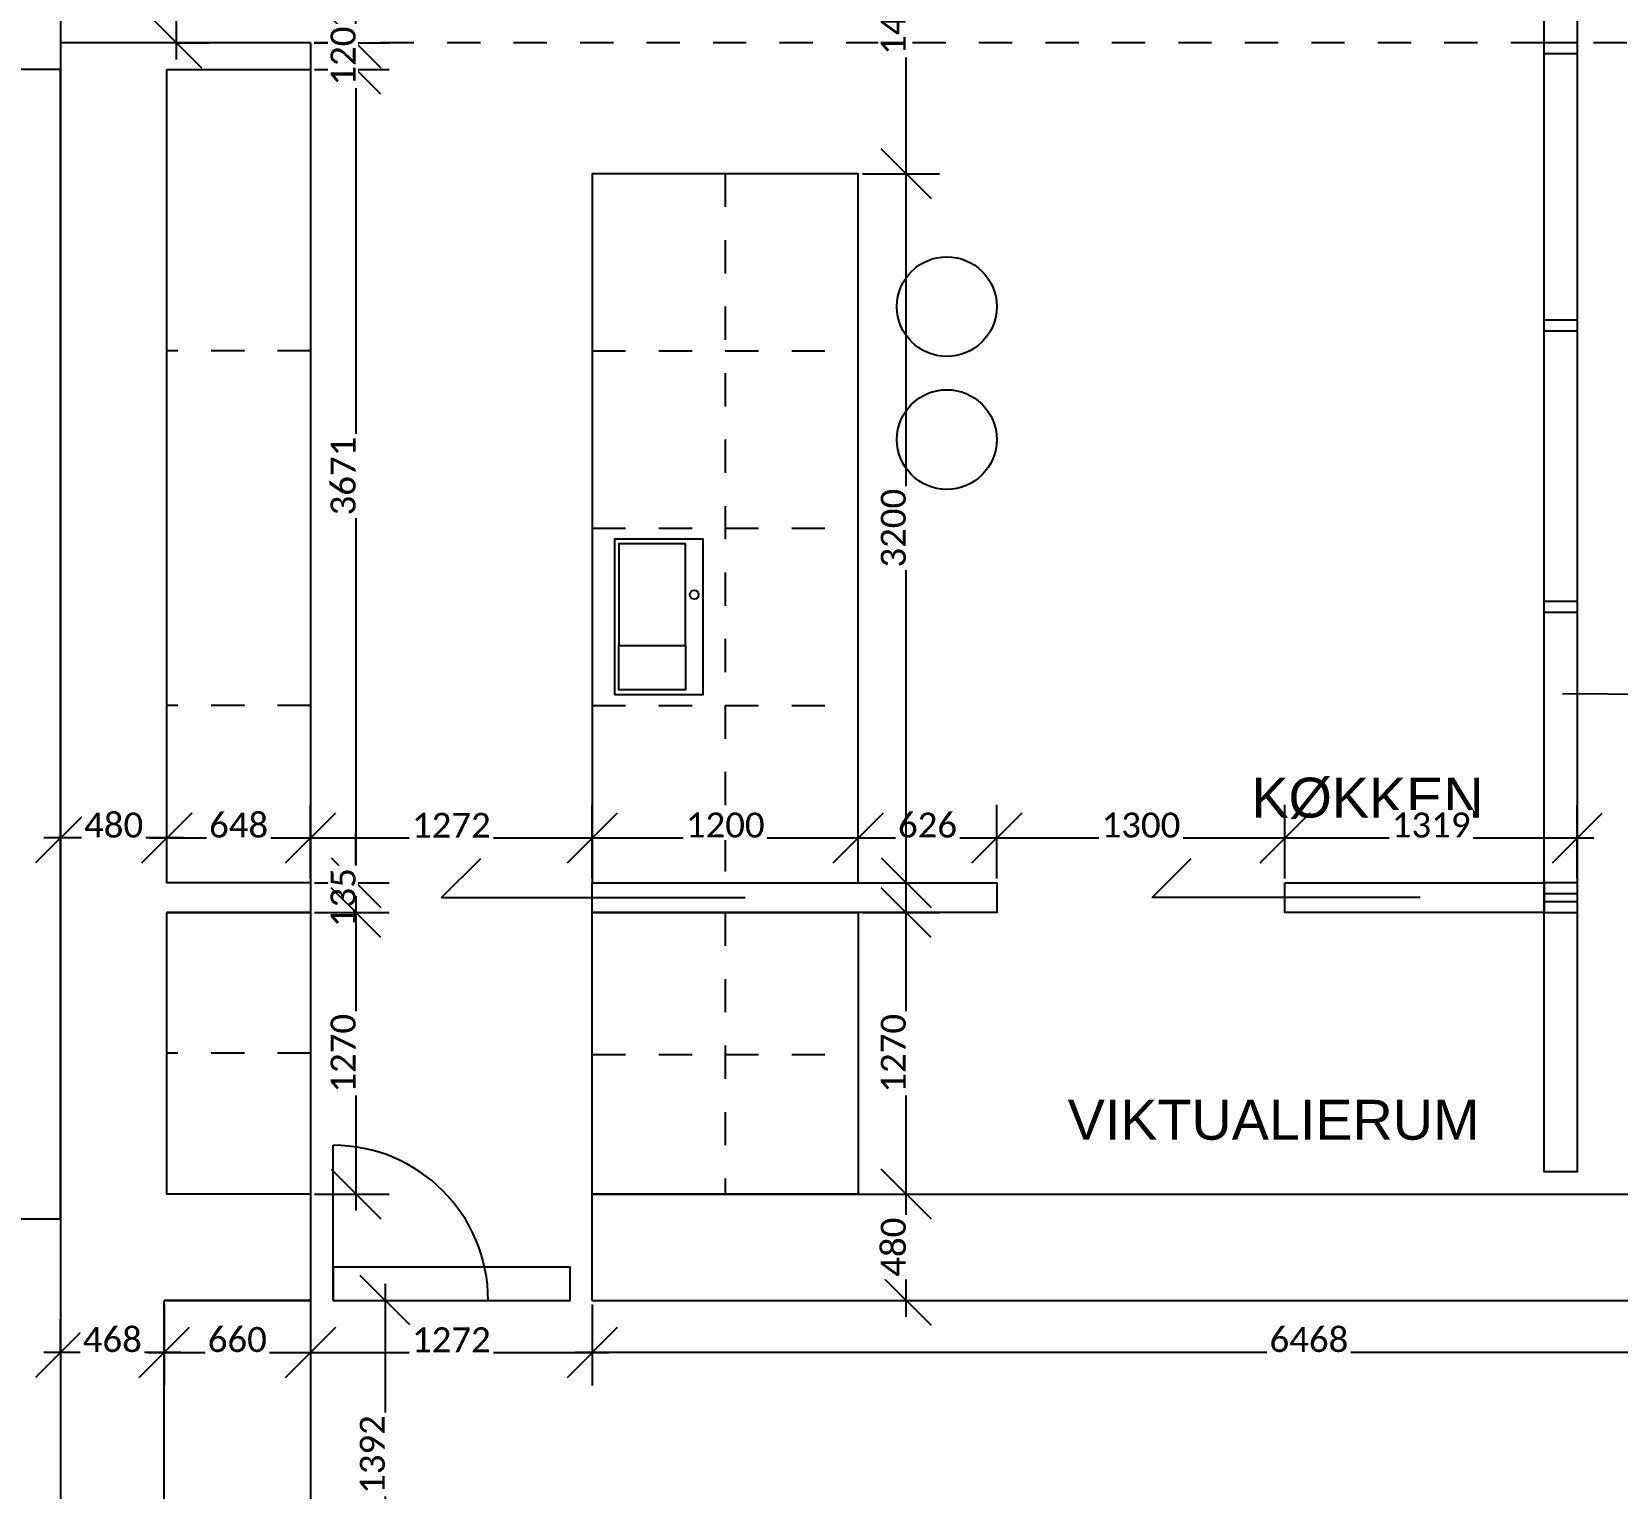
# Model space of a CAD drawing. Header units: millimetres. Extents: x -125028 to 402293, y -1165516 to -1085363.
# Drawn here: x 143649 to 150804, y -1138492 to -1131918 of the extents above; entities that cross this region are included whole.
import ezdxf

# ---------------------------------------------------------------- set-up
doc = ezdxf.new("R2010")
doc.units = ezdxf.units.MM
doc.header["$LTSCALE"] = 100
doc.linetypes.add('Dash 1_5', pattern=[3, 1.5, -1.5])
doc.layers.add('A99--M-', color=9, linetype='Continuous', lineweight=9)
for name, color, linetype in [('Belægning', 22, 'Continuous'), ('Døre', 1, 'Continuous'), ('Inventar', 8, 'Continuous'), ('Tekst rum', 161, 'Continuous'), ('Vinduesglas', 220, 'Continuous'), ('Vægge meget let', 8, 'Continuous'), ('Vægge tung', 4, 'Continuous')]:
    doc.layers.add(name, color=color, linetype=linetype)
doc.styles.add('Calibri_1', font='calibri.ttf', dxfattribs={"height": 112.5})
doc.dimstyles.new('Diagonal_-_1_5_mm_Calibri', dxfattribs={"dimscale": 304.8, "dimtxt": 132.451698, "dimasz": 0.738189, "dimexe": 0.492126, "dimexo": 0.0625, "dimgap": 0, "dimtad": 1, "dimdec": 0, "dimzin": 0, "dimdsep": 46, "dimtxsty": 'Calibri_1', "dimblk1": 'OBLIQUE', "dimblk2": 'OBLIQUE', "dimsah": 1, "dimcen": 0.09, "dimdle": 0.246063, "dimazin": 0, "dimtfac": 1, "dimtdec": 4, "dimtix": 1, "dimtmove": 2, "dimatfit": 3, "dimfxl": 0.492126, "dimfxlon": 1, "dimtvp": 1, "dimtfill": 1, "dimtolj": 1, "dimtzin": 0, "dimarcsym": 2})

# ---------------------------------------------------------------- blocks, each defined once
blk = doc.blocks.new('_Oblique')
at = {"color": 0, "linetype": 'ByBlock', "lineweight": -2}
blk.add_line((-0.5, -0.5), (0.5, 0.5), dxfattribs=at)
blk = doc.blocks.new('*D2779')
at = {"layer": 'A99--M-', "color": 0, "lineweight": -2, "transparency": 16777216}
for p, q in [((144302.6, -1130681), (144302.6, -1131288.8)), ((144302.6, -1130756), (144452.6, -1130756)), ((144302.6, -1132043), (144302.6, -1131623.2)), ((144302.6, -1131968), (144452.6, -1131968))]:
    blk.add_line(p, q, dxfattribs=at)
at = {"layer": 'Defpoints', "color": 0, "transparency": 16777216}
for p in [(144302.6, -1130756), (144302.6, -1131968), (144302.6, -1131968)]:
    blk.add_point(p, dxfattribs=at)
at = {"layer": 'A99--M-', "color": 0, "lineweight": -2, "transparency": 16777216, "xscale": 224.9999999999999, "yscale": 224.9999999999999, "zscale": 224.9999999999999}
for p, rotation in [((144302.6, -1130756), 90), ((144302.6, -1131968), 270)]:
    blk.add_blockref('_Oblique', p, dxfattribs=dict(at, rotation=rotation))
at = {"layer": 'A99--M-', "color": 0, "transparency": 16777216, "insert": (144302.6, -1131456), "char_height": 112.5, "attachment_point": 5, "rotation": 90, "style": 'Calibri_1', "bg_fill": 3, "box_fill_scale": 1.1, "bg_fill_color": 256, "bg_fill_true_color": 13158600, "bg_fill_transparency": 0}
blk.add_mtext('\\A1;1212', dxfattribs=at)
blk = doc.blocks.new('*D2817')
at = {"layer": 'A99--M-', "color": 0, "lineweight": -2, "transparency": 16777216}
for p, q in [((145112.1, -1132013), (145112.1, -1135833.8)), ((144925.7, -1132088), (145262.1, -1132088)), ((144925.7, -1135758.8), (145262.1, -1135758.8))]:
    blk.add_line(p, q, dxfattribs=at)
at = {"layer": 'Defpoints', "color": 0, "transparency": 16777216}
for p in [(144906.6, -1132088), (144906.6, -1135758.8), (145112.1, -1135758.8)]:
    blk.add_point(p, dxfattribs=at)
at = {"layer": 'A99--M-', "color": 0, "lineweight": -2, "transparency": 16777216, "xscale": 224.9999999999999, "yscale": 224.9999999999999, "zscale": 224.9999999999999}
for p, rotation in [((145112.1, -1132088), 90), ((145112.1, -1135758.8), 270)]:
    blk.add_blockref('_Oblique', p, dxfattribs=dict(at, rotation=rotation))
at = {"layer": 'A99--M-', "color": 0, "transparency": 16777216, "insert": (145054.5, -1133923.4), "char_height": 112.5, "attachment_point": 5, "rotation": 90, "style": 'Calibri_1', "bg_fill": 3, "box_fill_scale": 1.1, "bg_fill_color": 256, "bg_fill_true_color": 13158600, "bg_fill_transparency": 0}
blk.add_mtext('\\A1;3671', dxfattribs=at)
blk = doc.blocks.new('*D2818')
at = {"layer": 'A99--M-', "color": 0, "lineweight": -2, "transparency": 16777216}
for p, q in [((144258.6, -1135739.7), (144258.6, -1135406.7)), ((144906.6, -1135739.7), (144906.6, -1135406.7)), ((144183.6, -1135556.7), (144981.6, -1135556.7))]:
    blk.add_line(p, q, dxfattribs=at)
at = {"layer": 'Defpoints', "color": 0, "transparency": 16777216}
for p in [(144906.6, -1135556.7), (144258.6, -1135758.7), (144906.6, -1135758.7)]:
    blk.add_point(p, dxfattribs=at)
at = {"layer": 'A99--M-', "color": 0, "lineweight": -2, "transparency": 16777216, "xscale": 224.9999999999999, "yscale": 224.9999999999999, "zscale": 224.9999999999999, "rotation": 180}
blk.add_blockref('_Oblique', (144258.6, -1135556.7), dxfattribs=at)
at = {"layer": 'A99--M-', "color": 0, "lineweight": -2, "transparency": 16777216, "xscale": 224.9999999999999, "yscale": 224.9999999999999, "zscale": 224.9999999999999}
blk.add_blockref('_Oblique', (144906.6, -1135556.7), dxfattribs=at)
at = {"layer": 'A99--M-', "color": 0, "transparency": 16777216, "insert": (144582.6, -1135499.1), "char_height": 112.5, "attachment_point": 5, "style": 'Calibri_1', "bg_fill": 3, "box_fill_scale": 1.1, "bg_fill_color": 256, "bg_fill_true_color": 13158600, "bg_fill_transparency": 0}
blk.add_mtext('\\A1;648', dxfattribs=at)
blk = doc.blocks.new('*D2788')
at = {"layer": 'A99--M-', "color": 0, "lineweight": -2, "transparency": 16777216}
for p, q in [((144906.6, -1135739.7), (144906.6, -1135406.7)), ((146178.6, -1135739.7), (146178.6, -1135406.7)), ((144831.6, -1135556.7), (146253.6, -1135556.7))]:
    blk.add_line(p, q, dxfattribs=at)
at = {"layer": 'Defpoints', "color": 0, "transparency": 16777216}
for p in [(146178.6, -1135556.7), (144906.6, -1135758.7), (146178.6, -1135758.7)]:
    blk.add_point(p, dxfattribs=at)
at = {"layer": 'A99--M-', "color": 0, "lineweight": -2, "transparency": 16777216, "xscale": 224.9999999999999, "yscale": 224.9999999999999, "zscale": 224.9999999999999, "rotation": 180}
blk.add_blockref('_Oblique', (144906.6, -1135556.7), dxfattribs=at)
at = {"layer": 'A99--M-', "color": 0, "lineweight": -2, "transparency": 16777216, "xscale": 224.9999999999999, "yscale": 224.9999999999999, "zscale": 224.9999999999999}
blk.add_blockref('_Oblique', (146178.6, -1135556.7), dxfattribs=at)
at = {"layer": 'A99--M-', "color": 0, "transparency": 16777216, "insert": (145542.6, -1135499.7), "char_height": 112.5, "attachment_point": 5, "style": 'Calibri_1', "bg_fill": 3, "box_fill_scale": 1.1, "bg_fill_color": 256, "bg_fill_true_color": 13158600, "bg_fill_transparency": 0}
blk.add_mtext('\\A1;1272', dxfattribs=at)
blk = doc.blocks.new('*D2789')
at = {"layer": 'A99--M-', "color": 0, "lineweight": -2, "transparency": 16777216}
for p, q in [((146178.6, -1135739.7), (146178.6, -1135406.7)), ((147378.6, -1135739.7), (147378.6, -1135406.7)), ((146103.6, -1135556.7), (147453.6, -1135556.7))]:
    blk.add_line(p, q, dxfattribs=at)
at = {"layer": 'Defpoints', "color": 0, "transparency": 16777216}
for p in [(147378.6, -1135556.7), (146178.6, -1135758.7), (147378.6, -1135758.7)]:
    blk.add_point(p, dxfattribs=at)
at = {"layer": 'A99--M-', "color": 0, "lineweight": -2, "transparency": 16777216, "xscale": 224.9999999999999, "yscale": 224.9999999999999, "zscale": 224.9999999999999, "rotation": 180}
blk.add_blockref('_Oblique', (146178.6, -1135556.7), dxfattribs=at)
at = {"layer": 'A99--M-', "color": 0, "lineweight": -2, "transparency": 16777216, "xscale": 224.9999999999999, "yscale": 224.9999999999999, "zscale": 224.9999999999999}
blk.add_blockref('_Oblique', (147378.6, -1135556.7), dxfattribs=at)
at = {"layer": 'A99--M-', "color": 0, "transparency": 16777216, "insert": (146778.6, -1135499.1), "char_height": 112.5, "attachment_point": 5, "style": 'Calibri_1', "bg_fill": 3, "box_fill_scale": 1.1, "bg_fill_color": 256, "bg_fill_true_color": 13158600, "bg_fill_transparency": 0}
blk.add_mtext('\\A1;1200', dxfattribs=at)
blk = doc.blocks.new('*D2790')
at = {"layer": 'A99--M-', "color": 0, "lineweight": -2, "transparency": 16777216}
for p, q in [((147378.6, -1135739.7), (147378.6, -1135406.7)), ((148004.6, -1135739.7), (148004.6, -1135406.7)), ((147303.6, -1135556.7), (148079.6, -1135556.7))]:
    blk.add_line(p, q, dxfattribs=at)
at = {"layer": 'Defpoints', "color": 0, "transparency": 16777216}
for p in [(148004.6, -1135556.7), (147378.6, -1135758.7), (148004.6, -1135758.7)]:
    blk.add_point(p, dxfattribs=at)
at = {"layer": 'A99--M-', "color": 0, "lineweight": -2, "transparency": 16777216, "xscale": 224.9999999999999, "yscale": 224.9999999999999, "zscale": 224.9999999999999, "rotation": 180}
blk.add_blockref('_Oblique', (147378.6, -1135556.7), dxfattribs=at)
at = {"layer": 'A99--M-', "color": 0, "lineweight": -2, "transparency": 16777216, "xscale": 224.9999999999999, "yscale": 224.9999999999999, "zscale": 224.9999999999999}
blk.add_blockref('_Oblique', (148004.6, -1135556.7), dxfattribs=at)
at = {"layer": 'A99--M-', "color": 0, "transparency": 16777216, "insert": (147691.6, -1135499.1), "char_height": 112.5, "attachment_point": 5, "style": 'Calibri_1', "bg_fill": 3, "box_fill_scale": 1.1, "bg_fill_color": 256, "bg_fill_true_color": 13158600, "bg_fill_transparency": 0}
blk.add_mtext('\\A1;626', dxfattribs=at)
blk = doc.blocks.new('*D2791')
at = {"layer": 'A99--M-', "color": 0, "lineweight": -2, "transparency": 16777216}
for p, q in [((148004.6, -1135739.7), (148004.6, -1135406.7)), ((149304.6, -1135739.7), (149304.6, -1135406.7)), ((147929.6, -1135556.7), (149379.6, -1135556.7))]:
    blk.add_line(p, q, dxfattribs=at)
at = {"layer": 'Defpoints', "color": 0, "transparency": 16777216}
for p in [(149304.6, -1135556.7), (148004.6, -1135758.7), (149304.6, -1135758.7)]:
    blk.add_point(p, dxfattribs=at)
at = {"layer": 'A99--M-', "color": 0, "lineweight": -2, "transparency": 16777216, "xscale": 224.9999999999999, "yscale": 224.9999999999999, "zscale": 224.9999999999999, "rotation": 180}
blk.add_blockref('_Oblique', (148004.6, -1135556.7), dxfattribs=at)
at = {"layer": 'A99--M-', "color": 0, "lineweight": -2, "transparency": 16777216, "xscale": 224.9999999999999, "yscale": 224.9999999999999, "zscale": 224.9999999999999}
blk.add_blockref('_Oblique', (149304.6, -1135556.7), dxfattribs=at)
at = {"layer": 'A99--M-', "color": 0, "transparency": 16777216, "insert": (148654.6, -1135499.1), "char_height": 112.5, "attachment_point": 5, "style": 'Calibri_1', "bg_fill": 3, "box_fill_scale": 1.1, "bg_fill_color": 256, "bg_fill_true_color": 13158600, "bg_fill_transparency": 0}
blk.add_mtext('\\A1;1300', dxfattribs=at)
blk = doc.blocks.new('*D2792')
at = {"layer": 'A99--M-', "color": 0, "lineweight": -2, "transparency": 16777216}
for p, q in [((149304.6, -1135739.7), (149304.6, -1135406.7)), ((150623.6, -1135739.7), (150623.6, -1135406.7)), ((149229.6, -1135556.7), (150698.6, -1135556.7))]:
    blk.add_line(p, q, dxfattribs=at)
at = {"layer": 'Defpoints', "color": 0, "transparency": 16777216}
for p in [(150623.6, -1135556.7), (149304.6, -1135758.7), (150623.6, -1135758.7)]:
    blk.add_point(p, dxfattribs=at)
at = {"layer": 'A99--M-', "color": 0, "lineweight": -2, "transparency": 16777216, "xscale": 224.9999999999999, "yscale": 224.9999999999999, "zscale": 224.9999999999999, "rotation": 180}
blk.add_blockref('_Oblique', (149304.6, -1135556.7), dxfattribs=at)
at = {"layer": 'A99--M-', "color": 0, "lineweight": -2, "transparency": 16777216, "xscale": 224.9999999999999, "yscale": 224.9999999999999, "zscale": 224.9999999999999}
blk.add_blockref('_Oblique', (150623.6, -1135556.7), dxfattribs=at)
at = {"layer": 'A99--M-', "color": 0, "transparency": 16777216, "insert": (149964.1, -1135499.1), "char_height": 112.5, "attachment_point": 5, "style": 'Calibri_1', "bg_fill": 3, "box_fill_scale": 1.1, "bg_fill_color": 256, "bg_fill_true_color": 13158600, "bg_fill_transparency": 0}
blk.add_mtext('\\A1;1319', dxfattribs=at)
blk = doc.blocks.new('*D2793')
at = {"layer": 'A99--M-', "color": 0, "lineweight": -2, "transparency": 16777216}
for p, q in [((145112.1, -1131968), (145112.1, -1131743)), ((144925.7, -1131968), (145262.1, -1131968)), ((145112.1, -1131968), (145112.1, -1132088)), ((144925.7, -1132088), (145262.1, -1132088)), ((145112.1, -1132088), (145112.1, -1132313))]:
    blk.add_line(p, q, dxfattribs=at)
at = {"layer": 'Defpoints', "color": 0, "transparency": 16777216}
for p in [(144906.6, -1131968), (144906.6, -1132088)]:
    blk.add_point(p, dxfattribs=at)
at = {"layer": 'A99--M-', "color": 0, "lineweight": -2, "transparency": 16777216, "xscale": 224.9999999999999, "yscale": 224.9999999999999, "zscale": 224.9999999999999}
for p, rotation in [((145112.1, -1131968), 270), ((145112.1, -1132088), 90)]:
    blk.add_blockref('_Oblique', p, dxfattribs=dict(at, rotation=rotation))
at = {"layer": 'A99--M-', "color": 0, "transparency": 16777216, "insert": (145054.5, -1132028), "char_height": 112.5, "attachment_point": 5, "rotation": 90, "style": 'Calibri_1', "bg_fill": 3, "box_fill_scale": 1.1, "bg_fill_color": 256, "bg_fill_true_color": 13158600, "bg_fill_transparency": 0}
blk.add_mtext('\\A1;120', dxfattribs=at)
at = {"layer": 'Defpoints', "color": 0, "transparency": 16777216}
blk.add_point((145112.1, -1132088), dxfattribs=at)
blk = doc.blocks.new('*D2794')
at = {"layer": 'A99--M-', "color": 0, "lineweight": -2, "transparency": 16777216}
for p, q in [((145112.1, -1135758.8), (145112.1, -1135533.8)), ((144925.7, -1135758.8), (145262.1, -1135758.8)), ((145112.1, -1135758.8), (145112.1, -1135893.8)), ((144925.7, -1135893.8), (145262.1, -1135893.8)), ((145112.1, -1135893.8), (145112.1, -1136118.8))]:
    blk.add_line(p, q, dxfattribs=at)
at = {"layer": 'Defpoints', "color": 0, "transparency": 16777216}
for p in [(144906.6, -1135758.8), (144906.6, -1135893.8)]:
    blk.add_point(p, dxfattribs=at)
at = {"layer": 'A99--M-', "color": 0, "lineweight": -2, "transparency": 16777216, "xscale": 224.9999999999999, "yscale": 224.9999999999999, "zscale": 224.9999999999999}
for p, rotation in [((145112.1, -1135758.8), 270), ((145112.1, -1135893.8), 90)]:
    blk.add_blockref('_Oblique', p, dxfattribs=dict(at, rotation=rotation))
at = {"layer": 'A99--M-', "color": 0, "transparency": 16777216, "insert": (145054.5, -1135826.2), "char_height": 112.5, "attachment_point": 5, "rotation": 90, "style": 'Calibri_1', "bg_fill": 3, "box_fill_scale": 1.1, "bg_fill_color": 256, "bg_fill_true_color": 13158600, "bg_fill_transparency": 0}
blk.add_mtext('\\A1;135', dxfattribs=at)
at = {"layer": 'Defpoints', "color": 0, "transparency": 16777216}
blk.add_point((145112.1, -1135893.8), dxfattribs=at)
blk = doc.blocks.new('*D2795')
at = {"layer": 'A99--M-', "color": 0, "lineweight": -2, "transparency": 16777216}
for p, q in [((145112.1, -1135818.8), (145112.1, -1137238.8)), ((144925.7, -1135893.8), (145262.1, -1135893.8)), ((144925.7, -1137163.8), (145262.1, -1137163.8))]:
    blk.add_line(p, q, dxfattribs=at)
at = {"layer": 'Defpoints', "color": 0, "transparency": 16777216}
for p in [(144906.6, -1135893.8), (144906.6, -1137163.8), (145112.1, -1137163.8)]:
    blk.add_point(p, dxfattribs=at)
at = {"layer": 'A99--M-', "color": 0, "lineweight": -2, "transparency": 16777216, "xscale": 224.9999999999999, "yscale": 224.9999999999999, "zscale": 224.9999999999999}
for p, rotation in [((145112.1, -1135893.8), 90), ((145112.1, -1137163.8), 270)]:
    blk.add_blockref('_Oblique', p, dxfattribs=dict(at, rotation=rotation))
at = {"layer": 'A99--M-', "color": 0, "transparency": 16777216, "insert": (145054.5, -1136528.8), "char_height": 112.5, "attachment_point": 5, "rotation": 90, "style": 'Calibri_1', "bg_fill": 3, "box_fill_scale": 1.1, "bg_fill_color": 256, "bg_fill_true_color": 13158600, "bg_fill_transparency": 0}
blk.add_mtext('\\A1;1270', dxfattribs=at)
blk = doc.blocks.new('*D2819')
at = {"layer": 'A99--M-', "color": 0, "lineweight": -2, "transparency": 16777216}
for p, q in [((147595.1, -1137238.8), (147595.1, -1135818.8)), ((147397.7, -1135893.8), (147745.1, -1135893.8)), ((147397.7, -1137163.8), (147745.1, -1137163.8))]:
    blk.add_line(p, q, dxfattribs=at)
at = {"layer": 'Defpoints', "color": 0, "transparency": 16777216}
for p in [(147378.6, -1135893.8), (147595.1, -1135893.8), (147378.6, -1137163.8)]:
    blk.add_point(p, dxfattribs=at)
at = {"layer": 'A99--M-', "color": 0, "lineweight": -2, "transparency": 16777216, "xscale": 224.9999999999999, "yscale": 224.9999999999999, "zscale": 224.9999999999999}
for p, rotation in [((147595.1, -1135893.8), 90), ((147595.1, -1137163.8), 270)]:
    blk.add_blockref('_Oblique', p, dxfattribs=dict(at, rotation=rotation))
at = {"layer": 'A99--M-', "color": 0, "transparency": 16777216, "insert": (147537.5, -1136528.8), "char_height": 112.5, "attachment_point": 5, "rotation": 90, "style": 'Calibri_1', "bg_fill": 3, "box_fill_scale": 1.1, "bg_fill_color": 256, "bg_fill_true_color": 13158600, "bg_fill_transparency": 0}
blk.add_mtext('\\A1;1270', dxfattribs=at)
blk = doc.blocks.new('*D2796')
at = {"layer": 'A99--M-', "color": 0, "lineweight": -2, "transparency": 16777216}
for p, q in [((147595.1, -1135833.8), (147595.1, -1132483.8)), ((147397.7, -1132558.8), (147745.1, -1132558.8)), ((147397.7, -1135758.8), (147745.1, -1135758.8))]:
    blk.add_line(p, q, dxfattribs=at)
at = {"layer": 'Defpoints', "color": 0, "transparency": 16777216}
for p in [(147378.6, -1132558.8), (147595.1, -1132558.8), (147378.6, -1135758.8)]:
    blk.add_point(p, dxfattribs=at)
at = {"layer": 'A99--M-', "color": 0, "lineweight": -2, "transparency": 16777216, "xscale": 224.9999999999999, "yscale": 224.9999999999999, "zscale": 224.9999999999999}
for p, rotation in [((147595.1, -1132558.8), 90), ((147595.1, -1135758.8), 270)]:
    blk.add_blockref('_Oblique', p, dxfattribs=dict(at, rotation=rotation))
at = {"layer": 'A99--M-', "color": 0, "transparency": 16777216, "insert": (147537.5, -1134158.8), "char_height": 112.5, "attachment_point": 5, "rotation": 90, "style": 'Calibri_1', "bg_fill": 3, "box_fill_scale": 1.1, "bg_fill_color": 256, "bg_fill_true_color": 13158600, "bg_fill_transparency": 0}
blk.add_mtext('\\A1;3200', dxfattribs=at)
blk = doc.blocks.new('*D2797')
at = {"layer": 'A99--M-', "color": 0, "lineweight": -2, "transparency": 16777216}
for p, q in [((147595.1, -1132633.8), (147595.1, -1131056)), ((147407.7, -1131131), (147745.1, -1131131)), ((147397.7, -1132558.8), (147745.1, -1132558.8))]:
    blk.add_line(p, q, dxfattribs=at)
at = {"layer": 'Defpoints', "color": 0, "transparency": 16777216}
for p in [(147388.6, -1131131), (147595.1, -1131131), (147378.6, -1132558.8)]:
    blk.add_point(p, dxfattribs=at)
at = {"layer": 'A99--M-', "color": 0, "lineweight": -2, "transparency": 16777216, "xscale": 224.9999999999999, "yscale": 224.9999999999999, "zscale": 224.9999999999999}
for p, rotation in [((147595.1, -1131131), 90), ((147595.1, -1132558.8), 270)]:
    blk.add_blockref('_Oblique', p, dxfattribs=dict(at, rotation=rotation))
at = {"layer": 'A99--M-', "color": 0, "transparency": 16777216, "insert": (147537.5, -1131844.9), "char_height": 112.5, "attachment_point": 5, "rotation": 90, "style": 'Calibri_1', "bg_fill": 3, "box_fill_scale": 1.1, "bg_fill_color": 256, "bg_fill_true_color": 13158600, "bg_fill_transparency": 0}
blk.add_mtext('\\A1;1428', dxfattribs=at)
blk = doc.blocks.new('*D2799')
at = {"layer": 'A99--M-', "color": 0, "lineweight": -2, "transparency": 16777216}
for p, q in [((145244.1, -1137568.8), (145244.1, -1139110.8)), ((145059.7, -1137643.8), (145394.1, -1137643.8)), ((145059.7, -1139035.8), (145394.1, -1139035.8))]:
    blk.add_line(p, q, dxfattribs=at)
at = {"layer": 'Defpoints', "color": 0, "transparency": 16777216}
for p in [(145040.6, -1137643.8), (145040.6, -1139035.8), (145244.1, -1139035.8)]:
    blk.add_point(p, dxfattribs=at)
at = {"layer": 'A99--M-', "color": 0, "lineweight": -2, "transparency": 16777216, "xscale": 224.9999999999999, "yscale": 224.9999999999999, "zscale": 224.9999999999999}
for p, rotation in [((145244.1, -1137643.8), 90), ((145244.1, -1139035.8), 270)]:
    blk.add_blockref('_Oblique', p, dxfattribs=dict(at, rotation=rotation))
at = {"layer": 'A99--M-', "color": 0, "transparency": 16777216, "insert": (145186.5, -1138339.8), "char_height": 112.5, "attachment_point": 5, "rotation": 90, "style": 'Calibri_1', "bg_fill": 3, "box_fill_scale": 1.1, "bg_fill_color": 256, "bg_fill_true_color": 13158600, "bg_fill_transparency": 0}
blk.add_mtext('\\A1;1392', dxfattribs=at)
blk = doc.blocks.new('*D2801')
at = {"layer": 'A99--M-', "color": 0, "lineweight": -2, "transparency": 16777216}
for p, q in [((147595.1, -1137718.8), (147595.1, -1137088.8)), ((147397.7, -1137163.8), (147745.1, -1137163.8)), ((147397.7, -1137643.8), (147745.1, -1137643.8))]:
    blk.add_line(p, q, dxfattribs=at)
at = {"layer": 'Defpoints', "color": 0, "transparency": 16777216}
for p in [(147378.6, -1137163.8), (147595.1, -1137163.8), (147378.6, -1137643.8)]:
    blk.add_point(p, dxfattribs=at)
at = {"layer": 'A99--M-', "color": 0, "lineweight": -2, "transparency": 16777216, "xscale": 224.9999999999999, "yscale": 224.9999999999999, "zscale": 224.9999999999999}
for p, rotation in [((147595.1, -1137163.8), 90), ((147595.1, -1137643.8), 270)]:
    blk.add_blockref('_Oblique', p, dxfattribs=dict(at, rotation=rotation))
at = {"layer": 'A99--M-', "color": 0, "transparency": 16777216, "insert": (147537.5, -1137403.8), "char_height": 112.5, "attachment_point": 5, "rotation": 90, "style": 'Calibri_1', "bg_fill": 3, "box_fill_scale": 1.1, "bg_fill_color": 256, "bg_fill_true_color": 13158600, "bg_fill_transparency": 0}
blk.add_mtext('\\A1;480', dxfattribs=at)
blk = doc.blocks.new('*D2804')
at = {"layer": 'A99--M-', "color": 0, "lineweight": -2, "transparency": 16777216}
for p, q in [((144906.6, -1137662.8), (144906.6, -1138028.7)), ((146178.6, -1137662.8), (146178.6, -1138028.7)), ((144831.6, -1137878.7), (146253.6, -1137878.7))]:
    blk.add_line(p, q, dxfattribs=at)
at = {"layer": 'Defpoints', "color": 0, "transparency": 16777216}
for p in [(144906.6, -1137643.7), (146178.6, -1137643.7), (146178.6, -1137878.7)]:
    blk.add_point(p, dxfattribs=at)
at = {"layer": 'A99--M-', "color": 0, "lineweight": -2, "transparency": 16777216, "xscale": 224.9999999999999, "yscale": 224.9999999999999, "zscale": 224.9999999999999, "rotation": 180}
blk.add_blockref('_Oblique', (144906.6, -1137878.7), dxfattribs=at)
at = {"layer": 'A99--M-', "color": 0, "lineweight": -2, "transparency": 16777216, "xscale": 224.9999999999999, "yscale": 224.9999999999999, "zscale": 224.9999999999999}
blk.add_blockref('_Oblique', (146178.6, -1137878.7), dxfattribs=at)
at = {"layer": 'A99--M-', "color": 0, "transparency": 16777216, "insert": (145542.6, -1137821.7), "char_height": 112.5, "attachment_point": 5, "style": 'Calibri_1', "bg_fill": 3, "box_fill_scale": 1.1, "bg_fill_color": 256, "bg_fill_true_color": 13158600, "bg_fill_transparency": 0}
blk.add_mtext('\\A1;1272', dxfattribs=at)
blk = doc.blocks.new('*D2805')
at = {"layer": 'A99--M-', "color": 0, "lineweight": -2, "transparency": 16777216}
for p, q in [((144246.6, -1137662.8), (144246.6, -1138028.7)), ((144906.6, -1137662.8), (144906.6, -1138028.7)), ((144171.6, -1137878.7), (144981.6, -1137878.7))]:
    blk.add_line(p, q, dxfattribs=at)
at = {"layer": 'Defpoints', "color": 0, "transparency": 16777216}
for p in [(144246.6, -1137643.7), (144906.6, -1137643.7), (144906.6, -1137878.7)]:
    blk.add_point(p, dxfattribs=at)
at = {"layer": 'A99--M-', "color": 0, "lineweight": -2, "transparency": 16777216, "xscale": 224.9999999999999, "yscale": 224.9999999999999, "zscale": 224.9999999999999, "rotation": 180}
blk.add_blockref('_Oblique', (144246.6, -1137878.7), dxfattribs=at)
at = {"layer": 'A99--M-', "color": 0, "lineweight": -2, "transparency": 16777216, "xscale": 224.9999999999999, "yscale": 224.9999999999999, "zscale": 224.9999999999999}
blk.add_blockref('_Oblique', (144906.6, -1137878.7), dxfattribs=at)
at = {"layer": 'A99--M-', "color": 0, "transparency": 16777216, "insert": (144576.6, -1137821.1), "char_height": 112.5, "attachment_point": 5, "style": 'Calibri_1', "bg_fill": 3, "box_fill_scale": 1.1, "bg_fill_color": 256, "bg_fill_true_color": 13158600, "bg_fill_transparency": 0}
blk.add_mtext('\\A1;660', dxfattribs=at)
blk = doc.blocks.new('*D2806')
at = {"layer": 'A99--M-', "color": 0, "lineweight": -2, "transparency": 16777216}
for p, q in [((146178.6, -1137662.8), (146178.6, -1138028.7)), ((152646.6, -1137662.8), (152646.6, -1138028.7)), ((152721.6, -1137878.7), (146103.6, -1137878.7))]:
    blk.add_line(p, q, dxfattribs=at)
at = {"layer": 'Defpoints', "color": 0, "transparency": 16777216}
for p in [(146178.6, -1137643.7), (152646.6, -1137643.7), (146178.6, -1137878.7)]:
    blk.add_point(p, dxfattribs=at)
at = {"layer": 'A99--M-', "color": 0, "lineweight": -2, "transparency": 16777216, "xscale": 224.9999999999999, "yscale": 224.9999999999999, "zscale": 224.9999999999999, "rotation": 180}
blk.add_blockref('_Oblique', (146178.6, -1137878.7), dxfattribs=at)
at = {"layer": 'A99--M-', "color": 0, "lineweight": -2, "transparency": 16777216, "xscale": 224.9999999999999, "yscale": 224.9999999999999, "zscale": 224.9999999999999}
blk.add_blockref('_Oblique', (152646.6, -1137878.7), dxfattribs=at)
at = {"layer": 'A99--M-', "color": 0, "transparency": 16777216, "insert": (149412.6, -1137821.1), "char_height": 112.5, "attachment_point": 5, "style": 'Calibri_1', "bg_fill": 3, "box_fill_scale": 1.1, "bg_fill_color": 256, "bg_fill_true_color": 13158600, "bg_fill_transparency": 0}
blk.add_mtext('\\A1;6468', dxfattribs=at)
blk = doc.blocks.new('*D2807')
at = {"layer": 'A99--M-', "color": 0, "lineweight": -2, "transparency": 16777216}
for p, q in [((143778.6, -1135556.7), (143778.6, -1135406.7)), ((144258.6, -1135556.7), (144258.6, -1135406.7)), ((144333.6, -1135556.7), (143703.6, -1135556.7))]:
    blk.add_line(p, q, dxfattribs=at)
at = {"layer": 'Defpoints', "color": 0, "transparency": 16777216}
for p in [(143778.6, -1135556.7), (143778.6, -1135556.7), (144258.6, -1135556.7)]:
    blk.add_point(p, dxfattribs=at)
at = {"layer": 'A99--M-', "color": 0, "lineweight": -2, "transparency": 16777216, "xscale": 224.9999999999999, "yscale": 224.9999999999999, "zscale": 224.9999999999999, "rotation": 180}
blk.add_blockref('_Oblique', (143778.6, -1135556.7), dxfattribs=at)
at = {"layer": 'A99--M-', "color": 0, "lineweight": -2, "transparency": 16777216, "xscale": 224.9999999999999, "yscale": 224.9999999999999, "zscale": 224.9999999999999}
blk.add_blockref('_Oblique', (144258.6, -1135556.7), dxfattribs=at)
at = {"layer": 'A99--M-', "color": 0, "transparency": 16777216, "insert": (144018.6, -1135499.1), "char_height": 112.5, "attachment_point": 5, "style": 'Calibri_1', "bg_fill": 3, "box_fill_scale": 1.1, "bg_fill_color": 256, "bg_fill_true_color": 13158600, "bg_fill_transparency": 0}
blk.add_mtext('\\A1;480', dxfattribs=at)
blk = doc.blocks.new('*D2808')
at = {"layer": 'A99--M-', "color": 0, "lineweight": -2, "transparency": 16777216}
for p, q in [((143778.6, -1137878.7), (143778.6, -1137728.7)), ((144246.6, -1137878.7), (144246.6, -1137728.7)), ((144321.6, -1137878.7), (143703.6, -1137878.7))]:
    blk.add_line(p, q, dxfattribs=at)
at = {"layer": 'Defpoints', "color": 0, "transparency": 16777216}
for p in [(143778.6, -1137878.7), (143778.6, -1137878.7), (144246.6, -1137878.7)]:
    blk.add_point(p, dxfattribs=at)
at = {"layer": 'A99--M-', "color": 0, "lineweight": -2, "transparency": 16777216, "xscale": 224.9999999999999, "yscale": 224.9999999999999, "zscale": 224.9999999999999, "rotation": 180}
blk.add_blockref('_Oblique', (143778.6, -1137878.7), dxfattribs=at)
at = {"layer": 'A99--M-', "color": 0, "lineweight": -2, "transparency": 16777216, "xscale": 224.9999999999999, "yscale": 224.9999999999999, "zscale": 224.9999999999999}
blk.add_blockref('_Oblique', (144246.6, -1137878.7), dxfattribs=at)
at = {"layer": 'A99--M-', "color": 0, "transparency": 16777216, "insert": (144012.6, -1137821.1), "char_height": 112.5, "attachment_point": 5, "style": 'Calibri_1', "bg_fill": 3, "box_fill_scale": 1.1, "bg_fill_color": 256, "bg_fill_true_color": 13158600, "bg_fill_transparency": 0}
blk.add_mtext('\\A1;468', dxfattribs=at)

msp = doc.modelspace()

# ---------------------------------------------------------------- linework, layer by layer
at = {"layer": 'Belægning'}
msp.add_lwpolyline([(143778.6, -1132088), (135718.6, -1132088), (135718.6, -1137276), (143778.6, -1137276)], close=True, dxfattribs=at)
at = {"layer": 'Døre'}
for p, q in [((145498.6, -1135826.2), (145675.4, -1135649.5)), ((148704.6, -1135826.2), (148881.4, -1135649.5)), ((145498.6, -1135826.2), (146868.6, -1135826.2)), ((149914.6, -1135826.2), (148704.6, -1135826.2)), ((145008.6, -1137643.7), (145008.6, -1136943.7)), ((145008.6, -1137643.7), (145708.6, -1137643.7))]:
    msp.add_line(p, q, dxfattribs=at)
msp.add_arc((145008.6, -1137643.7), 700, 0, 90, dxfattribs=at)
at = {"layer": 'Inventar'}
for points in [[(144258.6, -1132088), (144906.6, -1132088), (144906.6, -1135758.8), (144258.6, -1135758.8)], [(146178.6, -1135758.8), (147378.6, -1135758.8), (147378.6, -1132558.8), (146178.6, -1132558.8)], [(146278.6, -1134908.7), (146678.6, -1134908.7), (146678.6, -1134208.7), (146278.6, -1134208.7)], [(146298.6, -1134688.7), (146598.6, -1134688.7), (146598.6, -1134228.7), (146298.6, -1134228.7)], [(146298.6, -1134688.7), (146598.6, -1134688.7), (146598.6, -1134888.7), (146298.6, -1134888.7)], [(146178.6, -1135758.8), (148004.6, -1135758.8), (148004.6, -1135893.8), (146178.6, -1135893.8)], [(149304.6, -1135758.8), (150473.6, -1135758.8), (150473.6, -1135893.8), (149304.6, -1135893.8)], [(144258.6, -1135893.8), (144906.6, -1135893.8), (144906.6, -1137163.8), (144258.6, -1137163.8)], [(146178.6, -1135893.8), (147378.6, -1135893.8), (147378.6, -1137163.8), (146178.6, -1137163.8)], [(144246.6, -1137643.7), (144906.6, -1137643.7), (144906.6, -1139035.8), (144246.6, -1139035.8)]]:
    msp.add_lwpolyline(points, close=True, dxfattribs=at)
for centre, radius in [((147778.6, -1133158.7), 225), ((147778.6, -1133758.7), 225), ((146638.6, -1134458.7), 20)]:
    msp.add_circle(centre, radius, dxfattribs=at)
at = {"layer": 'Tekst rum'}
msp.add_line((150557.1, -1134904.6), (155170.1, -1134936.9), dxfattribs=at)
at = {"layer": 'Vinduesglas'}
for p, q in [((150623.6, -1131968), (150473.6, -1131968)), ((150623.6, -1132018), (150473.6, -1132018)), ((150623.6, -1133220.2), (150473.6, -1133220.2)), ((150623.6, -1133270.2), (150473.6, -1133270.2)), ((150623.6, -1134489.5), (150473.6, -1134489.5)), ((150623.6, -1134539.5), (150473.6, -1134539.5)), ((150623.6, -1135758.8), (150473.6, -1135758.8)), ((150623.6, -1135808.7), (150473.6, -1135808.7)), ((150623.6, -1135844.5), (150473.6, -1135844.5)), ((150623.6, -1135894.5), (150473.6, -1135894.5))]:
    msp.add_line(p, q, dxfattribs=at)
for points in [[(150473.6, -1130856), (150623.6, -1130856), (150623.6, -1137063.7), (150473.6, -1137063.7)], [(145008.6, -1137643.7), (146078.6, -1137643.7), (146078.6, -1137493.7), (145008.6, -1137493.7)]]:
    msp.add_lwpolyline(points, close=True, dxfattribs=at)
at = {"layer": 'Vægge meget let'}
msp.add_line((143778.6, -1130756), (143778.6, -1131968), dxfattribs=at)
at = {"layer": 'Vægge meget let', "linetype": 'Dash 1_5'}
for p, q in [((146778.6, -1132558.8), (146778.6, -1135758.8)), ((144908.6, -1133358.7), (144258.6, -1133358.7)), ((146178.6, -1133358.7), (147378.6, -1133358.7)), ((146178.6, -1134158.7), (147378.6, -1134158.7)), ((144908.6, -1134958.7), (144258.6, -1134958.7)), ((146178.6, -1134958.7), (147378.6, -1134958.7)), ((146778.6, -1135893.8), (146778.6, -1137163.8)), ((144908.6, -1136528.7), (144258.6, -1136528.7)), ((146178.6, -1136533.7), (147378.6, -1136533.7))]:
    msp.add_line(p, q, dxfattribs=at)
for points in [[(150473.6, -1131968), (144906.6, -1131968)], [(152646.6, -1137163.8), (152646.6, -1131968), (150623.6, -1131968)]]:
    msp.add_lwpolyline(points, dxfattribs=at)
at = {"layer": 'Vægge tung'}
for p, q in [((144906.6, -1131968), (143778.6, -1131968)), ((143778.6, -1131968), (143778.6, -1139155.7)), ((144906.6, -1131968), (144906.6, -1132088)), ((144258.6, -1132088), (144906.6, -1132088)), ((144906.6, -1135758.8), (144258.6, -1135758.8)), ((144906.6, -1135758.8), (144906.6, -1135893.8)), ((144906.6, -1135893.8), (144258.6, -1135893.8)), ((144906.6, -1137163.8), (144258.6, -1137163.8)), ((144906.6, -1137163.8), (144906.6, -1137643.7)), ((146178.6, -1137643.7), (146178.6, -1137163.8)), ((146178.6, -1137163.8), (152646.6, -1137163.8)), ((144246.6, -1139035.8), (144246.6, -1137643.7)), ((144906.6, -1137643.7), (144246.6, -1137643.7)), ((146178.6, -1137643.7), (152646.6, -1137643.7))]:
    msp.add_line(p, q, dxfattribs=at)
for points in [[(144258.6, -1135758.8), (144258.6, -1132088)], [(144258.6, -1137163.8), (144258.6, -1135893.8)]]:
    msp.add_lwpolyline(points, dxfattribs=at)

# ---------------------------------------------------------------- texts
at = {"layer": 'Tekst rum', "char_height": 180, "attachment_point": 1}
for s, insert in [('{\\fArial|b0|i0|c0|p34;KØKKEN}', (149153, -1135284.7)), ('{\\fArial|b0|i0|c0|p34;VIKTUALIERUM}', (148324, -1136738.7))]:
    msp.add_mtext_dynamic_manual_height_columns(s, width=2883, gutter_width=1, heights=[0], dxfattribs=dict(at, insert=insert))

# ---------------------------------------------------------------- next in the draw order: dimensions: what is measured, and where the dimension line sits
at = {"layer": 'A99--M-'}
dim = msp.add_linear_dim(base=(144302.6, -1131968), p1=(144302.6, -1130756), p2=(144302.6, -1131968), angle=90, dimstyle='Diagonal_-_1_5_mm_Calibri', override={"dimpost": '<>', "dimfxl": 1459.172368}, dxfattribs=at)
dim.commit()
dim.dimension.update_dxf_attribs({"geometry": '*D2779', "text_midpoint": (144302.6, -1131456), "dimtype": 160})
for base, p1, p2, picture, middle in [((145112.1, -1135758.8), (144906.6, -1132088), (144906.6, -1135758.8), '*D2817', (145054.5, -1133923.4)), ((145244.1, -1139035.8), (145040.6, -1137643.7), (145040.6, -1139035.8), '*D2799', (145186.5, -1138339.8))]:
    dim = msp.add_linear_dim(base=base, p1=p1, p2=p2, angle=90, dimstyle='Diagonal_-_1_5_mm_Calibri', override={"dimpost": '<>', "dimfxl": 1459.172368}, dxfattribs=at)
    dim.commit()
    dim.dimension.update_dxf_attribs({"geometry": picture, "text_midpoint": middle})

# ---------------------------------------------------------------- next in the draw order: dimensions: what is measured, and where the dimension line sits
dim = msp.add_linear_dim(base=(145112.1, -1132088), p1=(144906.6, -1131968), p2=(144906.6, -1132088), angle=90, dimstyle='Diagonal_-_1_5_mm_Calibri', override={"dimpost": '<>', "dimfxl": 1459.172368}, dxfattribs=at)
dim.commit()
dim.dimension.update_dxf_attribs({"geometry": '*D2793', "text_midpoint": (145054.5, -1132028)})
for base, p1, p2, picture, middle in [((144906.6, -1135556.7), (144258.6, -1135758.8), (144906.6, -1135758.8), '*D2818', (144582.6, -1135499.1)), ((146178.6, -1137878.7), (144906.6, -1137643.7), (146178.6, -1137643.7), '*D2804', (145542.6, -1137821.7))]:
    dim = msp.add_linear_dim(base=base, p1=p1, p2=p2, dimstyle='Diagonal_-_1_5_mm_Calibri', override={"dimpost": '<>', "dimfxl": 1459.172368}, dxfattribs=at)
    dim.commit()
    dim.dimension.update_dxf_attribs({"geometry": picture, "text_midpoint": middle})

# ---------------------------------------------------------------- next in the draw order: dimensions: what is measured, and where the dimension line sits
for base, p1, p2, picture, middle in [((143778.6, -1135556.7), (144258.6, -1135556.7), (143778.6, -1135556.7), '*D2807', (144018.6, -1135499.1)), ((146178.6, -1135556.7), (144906.6, -1135758.8), (146178.6, -1135758.8), '*D2788', (145542.6, -1135499.7)), ((144906.6, -1137878.7), (144246.6, -1137643.7), (144906.6, -1137643.7), '*D2805', (144576.6, -1137821.1))]:
    dim = msp.add_linear_dim(base=base, p1=p1, p2=p2, dimstyle='Diagonal_-_1_5_mm_Calibri', override={"dimpost": '<>', "dimfxl": 1459.172368}, dxfattribs=at)
    dim.commit()
    dim.dimension.update_dxf_attribs({"geometry": picture, "text_midpoint": middle})

# ---------------------------------------------------------------- next in the draw order: dimensions: what is measured, and where the dimension line sits
for base, p1, p2, picture, middle in [((147378.6, -1135556.7), (146178.6, -1135758.8), (147378.6, -1135758.8), '*D2789', (146778.6, -1135499.1)), ((143778.6, -1137878.7), (144246.6, -1137878.7), (143778.6, -1137878.7), '*D2808', (144012.6, -1137821.1))]:
    dim = msp.add_linear_dim(base=base, p1=p1, p2=p2, dimstyle='Diagonal_-_1_5_mm_Calibri', override={"dimpost": '<>', "dimfxl": 1459.172368}, dxfattribs=at)
    dim.commit()
    dim.dimension.update_dxf_attribs({"geometry": picture, "text_midpoint": middle})
dim = msp.add_linear_dim(base=(145112.1, -1135893.8), p1=(144906.6, -1135758.8), p2=(144906.6, -1135893.8), angle=90, dimstyle='Diagonal_-_1_5_mm_Calibri', override={"dimpost": '<>', "dimfxl": 1459.172368}, dxfattribs=at)
dim.commit()
dim.dimension.update_dxf_attribs({"geometry": '*D2794', "text_midpoint": (145054.5, -1135826.2)})

# ---------------------------------------------------------------- next in the draw order: dimensions: what is measured, and where the dimension line sits
dim = msp.add_linear_dim(base=(148004.6, -1135556.7), p1=(147378.6, -1135758.8), p2=(148004.6, -1135758.8), dimstyle='Diagonal_-_1_5_mm_Calibri', override={"dimpost": '<>', "dimfxl": 1459.172368}, dxfattribs=at)
dim.commit()
dim.dimension.update_dxf_attribs({"geometry": '*D2790', "text_midpoint": (147691.6, -1135499.1)})
dim = msp.add_linear_dim(base=(145112.1, -1137163.8), p1=(144906.6, -1135893.8), p2=(144906.6, -1137163.8), angle=90, dimstyle='Diagonal_-_1_5_mm_Calibri', override={"dimpost": '<>', "dimfxl": 1459.172368}, dxfattribs=at)
dim.commit()
dim.dimension.update_dxf_attribs({"geometry": '*D2795', "text_midpoint": (145054.5, -1136528.8)})

# ---------------------------------------------------------------- next in the draw order: dimensions: what is measured, and where the dimension line sits
dim = msp.add_linear_dim(base=(149304.6, -1135556.7), p1=(148004.6, -1135758.8), p2=(149304.6, -1135758.8), dimstyle='Diagonal_-_1_5_mm_Calibri', override={"dimpost": '<>', "dimfxl": 1459.172368}, dxfattribs=at)
dim.commit()
dim.dimension.update_dxf_attribs({"geometry": '*D2791', "text_midpoint": (148654.6, -1135499.1)})
dim = msp.add_linear_dim(base=(147595.1, -1135893.8), p1=(147378.6, -1137163.8), p2=(147378.6, -1135893.8), angle=90, dimstyle='Diagonal_-_1_5_mm_Calibri', override={"dimpost": '<>', "dimfxl": 1459.172368}, dxfattribs=at)
dim.commit()
dim.dimension.update_dxf_attribs({"geometry": '*D2819', "text_midpoint": (147537.5, -1136528.8)})

# ---------------------------------------------------------------- next in the draw order: dimensions: what is measured, and where the dimension line sits
for base, p1, p2, picture, middle in [((147595.1, -1132558.8), (147378.6, -1135758.8), (147378.6, -1132558.8), '*D2796', (147537.5, -1134158.8)), ((147595.1, -1137163.8), (147378.6, -1137643.7), (147378.6, -1137163.8), '*D2801', (147537.5, -1137403.8))]:
    dim = msp.add_linear_dim(base=base, p1=p1, p2=p2, angle=90, dimstyle='Diagonal_-_1_5_mm_Calibri', override={"dimpost": '<>', "dimfxl": 1459.172368}, dxfattribs=at)
    dim.commit()
    dim.dimension.update_dxf_attribs({"geometry": picture, "text_midpoint": middle})
dim = msp.add_linear_dim(base=(150623.6, -1135556.7), p1=(149304.6, -1135758.8), p2=(150623.6, -1135758.8), dimstyle='Diagonal_-_1_5_mm_Calibri', override={"dimpost": '<>', "dimfxl": 1459.172368}, dxfattribs=at)
dim.commit()
dim.dimension.update_dxf_attribs({"geometry": '*D2792', "text_midpoint": (149964.1, -1135499.1)})

# ---------------------------------------------------------------- next in the draw order: dimensions: what is measured, and where the dimension line sits
dim = msp.add_linear_dim(base=(147595.1, -1131131), p1=(147378.6, -1132558.8), p2=(147388.6, -1131131), angle=90, dimstyle='Diagonal_-_1_5_mm_Calibri', override={"dimpost": '<>', "dimfxl": 1459.172368}, dxfattribs=at)
dim.commit()
dim.dimension.update_dxf_attribs({"geometry": '*D2797', "text_midpoint": (147537.5, -1131844.9)})
dim = msp.add_linear_dim(base=(146178.6, -1137878.7), p1=(152646.6, -1137643.7), p2=(146178.6, -1137643.7), dimstyle='Diagonal_-_1_5_mm_Calibri', override={"dimpost": '<>', "dimfxl": 1459.172368}, dxfattribs=at)
dim.commit()
dim.dimension.update_dxf_attribs({"geometry": '*D2806', "text_midpoint": (149412.6, -1137821.1)})

doc.saveas('drawing.dxf')
